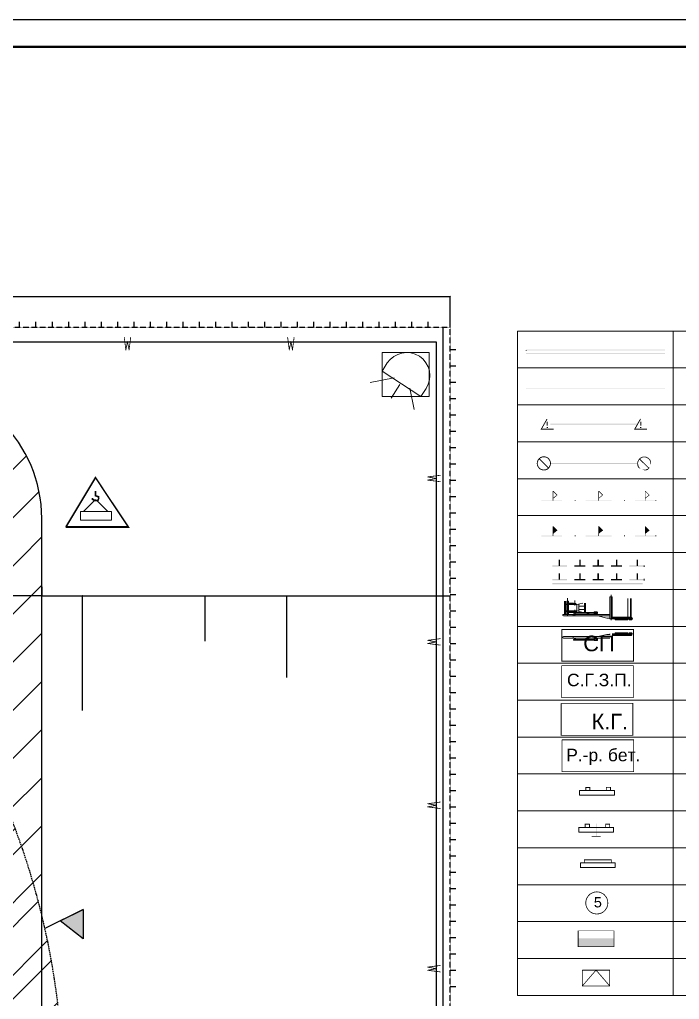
# Model space of a CAD drawing. Header units: millimetres. Extents: x -152693 to 518302, y -31658 to 793547.
# Drawn here: x 299728 to 311841, y 96615 to 114604 of the extents above; entities that cross this region are included whole.
import ezdxf

# ---------------------------------------------------------------- set-up
doc = ezdxf.new("R2010")
doc.units = ezdxf.units.MM
for name, pattern in [('ACAD_ISO02W100', [15, 12, -3]), ('K5LT_DASHED', [6, 4, -2]), ('K5LT_DASHED_REINFORCED', [6, 4, -2]), ('K5LT_REINFORCED', [0]), ('K5LT_THIN', [0]), ('PS-HIDDEN1', [4, 3, -1])]:
    doc.linetypes.add(name, pattern=pattern)
doc.layers.get('Defpoints').update_dxf_attribs({"color": 2})
for name, color, linetype in [('1WALLB', 212, 'Continuous'), ('PDF _0', 7, 'Continuous'), ('PDF _Прожектора', 7, 'Continuous'), ('PDF _Размеры', 7, 'Continuous'), ('PDF _Текст', 7, 'Continuous'), ('Системный слой', 7, 'Continuous')]:
    doc.layers.add(name, color=color, linetype=linetype)
doc.layers.add('PDF _ОС забор', color=7, linetype='Continuous', true_color=0x151de9)
doc.layers.add('Несущие линии', color=1, linetype='Continuous', lineweight=50)
doc.styles.add('PDF Arial', font='arial.ttf')
doc.styles.get("Standard").update_dxf_attribs({"font": 'arial.ttf'})
doc.styles.add('стиль4', font='isocpeui.ttf', dxfattribs={"height": 2.5})
doc.dimstyles.new('Копия(3) ISO-25', dxfattribs={"dimtxt": 2, "dimasz": 2.5, "dimexe": 1.25, "dimexo": 0.3, "dimgap": 0.3, "dimtad": 1, "dimzin": 9, "dimtxsty": 'стиль4', "dimblk": 'OBLIQUE', "dimcen": 2.5, "dimdle": 1, "dimadec": 0, "dimazin": 0, "dimtfac": 1, "dimtmove": 0, "dimatfit": 3, "dimfxl": 1, "dimarcsym": 0})
picture_1 = doc.add_image_def('image2.png', size_in_pixel=(127, 137))

# ---------------------------------------------------------------- blocks, each defined once
blk = doc.blocks.new('_Oblique')
at = {"color": 0, "linetype": 'ByBlock', "lineweight": -2}
blk.add_line((-0.5, -0.5), (0.5, 0.5), dxfattribs=at)
blk = doc.blocks.new('*D215')
at = {"color": 0, "lineweight": -2, "transparency": 16777216}
for p, q in [((298379, 104189), (298379, 104025)), ((300135, 104189), (300135, 104025)), ((300136, 104026), (298378, 104026))]:
    blk.add_line(p, q, dxfattribs=at)
at = {"layer": 'Defpoints', "color": 0, "transparency": 16777216}
for p in [(298379, 104190), (300135, 104190), (298379, 104026)]:
    blk.add_point(p, dxfattribs=at)
at = {"color": 0, "lineweight": -2, "transparency": 16777216, "xscale": 2.5, "yscale": 2.5, "zscale": 2.5, "rotation": 180}
blk.add_blockref('_Oblique', (298379, 104026), dxfattribs=at)
at = {"color": 0, "lineweight": -2, "transparency": 16777216, "xscale": 2.5, "yscale": 2.5, "zscale": 2.5}
blk.add_blockref('_Oblique', (300135, 104026), dxfattribs=at)
at = {"color": 0, "lineweight": 9, "transparency": 16777216, "insert": (299257, 104028), "char_height": 2.5, "attachment_point": 5, "style": 'стиль4'}
blk.add_mtext('3.5', dxfattribs=at)
blk = doc.blocks.new('*D299')
at = {"color": 0, "lineweight": -2, "transparency": 16777216}
for p, q in [((298379, 104189), (298379, 104025)), ((300135, 104189), (300135, 104025)), ((300136, 104026), (298378, 104026))]:
    blk.add_line(p, q, dxfattribs=at)
at = {"layer": 'Defpoints', "color": 0, "transparency": 16777216}
for p in [(298379, 104190), (300135, 104190), (298379, 104026)]:
    blk.add_point(p, dxfattribs=at)
at = {"color": 0, "lineweight": -2, "transparency": 16777216, "xscale": 2.5, "yscale": 2.5, "zscale": 2.5, "rotation": 180}
blk.add_blockref('_Oblique', (298379, 104026), dxfattribs=at)
at = {"color": 0, "lineweight": -2, "transparency": 16777216, "xscale": 2.5, "yscale": 2.5, "zscale": 2.5}
blk.add_blockref('_Oblique', (300135, 104026), dxfattribs=at)
at = {"color": 0, "lineweight": 9, "transparency": 16777216, "insert": (299257, 104028), "char_height": 2.5, "attachment_point": 5, "style": 'стиль4'}
blk.add_mtext('3.5', dxfattribs=at)
blk = doc.blocks.new('*U177')
at = {"layer": 'Системный слой', "color": 150, "linetype": 'K5LT_THIN', "lineweight": 30}
blk.add_line((0, -50), (0, 50), dxfattribs=at)
blk = doc.blocks.new('*U178')
at = {"color": 0, "linetype": 'ByBlock', "lineweight": -2}
for p in [(51300, 0), (51600, 0), (51900, 0), (52200, 0), (52500, 0), (52800, 0), (53100, 0), (53400, 0), (53700, 0), (54000, 0), (54300, 0), (54600, 0), (54900, 0), (55200, 0), (55500, 0), (55800, 0), (56100, 0), (56400, 0), (56700, 0), (57000, 0), (57300, 0), (57600, 0), (57900, 0), (58200, 0), (58500, 0), (58800, 0)]:
    blk.add_blockref('*U177', p, dxfattribs=at)
blk = doc.blocks.new('*U179')
at = {"layer": 'Системный слой', "insert": (-304, -125), "char_height": 422.87, "width": 608.87, "attachment_point": 7}
blk.add_mtext('{\\fGOST type A|b0|i0|c204|p2;\\H0.59119x;\\W0.67;\\C7;W}', dxfattribs=at)
blk = doc.blocks.new('*U180')
at = {"color": 0, "linetype": 'ByBlock', "lineweight": -2}
for p in [(51000, 0), (54000, 0)]:
    blk.add_blockref('*U179', p, dxfattribs=at)
blk = doc.blocks.new('*U190')
at = {"layer": 'Системный слой', "insert": (-304, -125), "char_height": 422.87, "width": 608.87, "attachment_point": 7}
blk.add_mtext('{\\fGOST type A|b0|i0|c204|p2;\\H0.59119x;\\W0.67;\\C7;W}', dxfattribs=at)
blk = doc.blocks.new('*U191')
at = {"color": 0, "linetype": 'ByBlock', "lineweight": -2}
for p in [(30000, 0), (33000, 0), (36000, 0), (39000, 0)]:
    blk.add_blockref('*U190', p, dxfattribs=at)
blk = doc.blocks.new('*U188')
at = {"layer": 'Системный слой', "color": 150, "linetype": 'K5LT_THIN', "lineweight": 30}
blk.add_line((0, -50), (0, 50), dxfattribs=at)
blk = doc.blocks.new('*U189')
at = {"color": 0, "linetype": 'ByBlock', "lineweight": -2}
for p in [(0, 0), (300, 0), (600, 0), (900, 0), (1200, 0), (1500, 0), (1800, 0), (2100, 0), (2400, 0), (2700, 0), (3000, 0), (3300, 0), (3600, 0), (3900, 0), (4200, 0), (4500, 0), (4800, 0), (5100, 0), (5400, 0), (5700, 0), (6000, 0), (6300, 0), (6600, 0), (6900, 0), (7200, 0), (7500, 0), (7800, 0), (8100, 0), (8400, 0), (8700, 0), (9000, 0), (9300, 0), (9600, 0), (9900, 0), (10200, 0), (10500, 0), (10800, 0), (11100, 0), (11400, 0), (11700, 0)]:
    blk.add_blockref('*U188', p, dxfattribs=at)
blk = doc.blocks.new('*D286')
at = {"color": 0, "lineweight": -2, "transparency": 16777216}
for p, q in [((303134, 104026), (304636, 104026)), ((303135, 103190), (303135, 104027)), ((304635, 102526), (304635, 104027))]:
    blk.add_line(p, q, dxfattribs=at)
at = {"layer": 'Defpoints', "color": 0, "transparency": 16777216}
for p in [(304635, 104026), (303135, 103190), (304635, 102526)]:
    blk.add_point(p, dxfattribs=at)
at = {"color": 0, "lineweight": -2, "transparency": 16777216, "xscale": 2.5, "yscale": 2.5, "zscale": 2.5, "rotation": 180}
blk.add_blockref('_Oblique', (303135, 104026), dxfattribs=at)
at = {"color": 0, "lineweight": -2, "transparency": 16777216, "xscale": 2.5, "yscale": 2.5, "zscale": 2.5}
blk.add_blockref('_Oblique', (304635, 104026), dxfattribs=at)
at = {"color": 0, "lineweight": 9, "transparency": 16777216, "insert": (303885, 104028), "char_height": 2.5, "attachment_point": 5, "style": 'стиль4'}
blk.add_mtext('300', dxfattribs=at)
blk = doc.blocks.new('*D301')
at = {"color": 0, "lineweight": -2, "transparency": 16777216}
for p, q in [((304634, 104026), (307636, 104026)), ((304635, 102526), (304635, 104027)), ((307635, 103934), (307635, 104027))]:
    blk.add_line(p, q, dxfattribs=at)
at = {"layer": 'Defpoints', "color": 0, "transparency": 16777216}
for p in [(307635, 104026), (307635, 103934), (304635, 102526)]:
    blk.add_point(p, dxfattribs=at)
at = {"color": 0, "lineweight": -2, "transparency": 16777216, "xscale": 2.5, "yscale": 2.5, "zscale": 2.5, "rotation": 180}
blk.add_blockref('_Oblique', (304635, 104026), dxfattribs=at)
at = {"color": 0, "lineweight": -2, "transparency": 16777216, "xscale": 2.5, "yscale": 2.5, "zscale": 2.5}
blk.add_blockref('_Oblique', (307635, 104026), dxfattribs=at)
at = {"color": 0, "lineweight": 9, "transparency": 16777216, "insert": (306135, 104028), "char_height": 2.5, "attachment_point": 5, "style": 'стиль4'}
blk.add_mtext('600', dxfattribs=at)
blk = doc.blocks.new('*D287')
at = {"color": 0, "lineweight": -2, "transparency": 16777216}
for p, q in [((300134, 104026), (300886, 104026)), ((300135, 85033), (300135, 104027)), ((300885, 103190), (300885, 104027))]:
    blk.add_line(p, q, dxfattribs=at)
at = {"layer": 'Defpoints', "color": 0, "transparency": 16777216}
for p in [(300885, 104026), (300885, 103190), (300135, 85033)]:
    blk.add_point(p, dxfattribs=at)
at = {"color": 0, "lineweight": -2, "transparency": 16777216, "xscale": 2.5, "yscale": 2.5, "zscale": 2.5, "rotation": 180}
blk.add_blockref('_Oblique', (300135, 104026), dxfattribs=at)
at = {"color": 0, "lineweight": -2, "transparency": 16777216, "xscale": 2.5, "yscale": 2.5, "zscale": 2.5}
blk.add_blockref('_Oblique', (300885, 104026), dxfattribs=at)
at = {"color": 0, "lineweight": 9, "transparency": 16777216, "insert": (300510, 104028), "char_height": 2.5, "attachment_point": 5, "style": 'стиль4'}
blk.add_mtext('150', dxfattribs=at)
blk = doc.blocks.new('*D304')
at = {"color": 0, "lineweight": -2, "transparency": 16777216}
for p, q in [((248007, 109523), (307636, 109523)), ((248008, 108953), (248008, 109524)), ((307635, 108953), (307635, 109524))]:
    blk.add_line(p, q, dxfattribs=at)
at = {"layer": 'Defpoints', "color": 0, "transparency": 16777216}
for p in [(307635, 109523), (248008, 108953), (307635, 108953)]:
    blk.add_point(p, dxfattribs=at)
at = {"color": 0, "lineweight": -2, "transparency": 16777216, "xscale": 2.5, "yscale": 2.5, "zscale": 2.5, "rotation": 180}
blk.add_blockref('_Oblique', (248008, 109523), dxfattribs=at)
at = {"color": 0, "lineweight": -2, "transparency": 16777216, "xscale": 2.5, "yscale": 2.5, "zscale": 2.5}
blk.add_blockref('_Oblique', (307635, 109523), dxfattribs=at)
at = {"color": 0, "lineweight": 9, "transparency": 16777216, "insert": (277821, 109525), "char_height": 2.5, "attachment_point": 5, "style": 'стиль4'}
blk.add_mtext('11925,2', dxfattribs=at)
blk = doc.blocks.new('*D290')
at = {"color": 0, "lineweight": -2, "transparency": 16777216}
for p, q in [((300884, 104026), (303136, 104026)), ((300885, 101921), (300885, 104027)), ((303135, 103190), (303135, 104027))]:
    blk.add_line(p, q, dxfattribs=at)
at = {"layer": 'Defpoints', "color": 0, "transparency": 16777216}
for p in [(303135, 104026), (303135, 103190), (300885, 101921)]:
    blk.add_point(p, dxfattribs=at)
at = {"color": 0, "lineweight": -2, "transparency": 16777216, "xscale": 2.5, "yscale": 2.5, "zscale": 2.5, "rotation": 180}
blk.add_blockref('_Oblique', (300885, 104026), dxfattribs=at)
at = {"color": 0, "lineweight": -2, "transparency": 16777216, "xscale": 2.5, "yscale": 2.5, "zscale": 2.5}
blk.add_blockref('_Oblique', (303135, 104026), dxfattribs=at)
at = {"color": 0, "lineweight": 9, "transparency": 16777216, "insert": (302010, 104028), "char_height": 2.5, "attachment_point": 5, "style": 'стиль4'}
blk.add_mtext('450', dxfattribs=at)

msp = doc.modelspace()

# ---------------------------------------------------------------- hatches: boundary and pattern name
at = {"lineweight": 20, "ltscale": 100}
h = msp.add_hatch(dxfattribs=at)
h.set_pattern_fill('ANSI31', color=254, scale=5000)
h.set_pattern_definition([(45, (-77411.33, 800593.8), (-441.94174, 441.94174), [])])
h.paths.add_polyline_path([(253895.88337, 106989.15004), (253506.44777, 107668.20567), (254041.77596, 107702.08709), (253739.12276, 107262.49221), (253895.88337, 106989.15004, -0.0475109513), (256267.89441, 107951.00191), (252358.08394, 107951.00191, 0.4142142362), (249850.61402, 105443.52621), (249850.61402, 103764.46608, -0.0967050735)])
h.paths.add_polyline_path([(298379.32802, 104189.79702), (298379.32802, 103492.82013), (298436.57655, 103567.57218), (298674.5823, 103086.86698), (298379.32802, 103148.69593), (298379.32802, 102317.96967, -0.0808472634), (300134.55696, 98164.22426), (300134.55696, 105443.53775, 0.4142128885), (297627.08704, 107951.00191), (291528.85574, 107951.00191, -0.0383320613), (293469.95321, 107029.22892), (293859.42176, 107708.34201), (294159.00979, 107263.40243), (293626.74677, 107302.62855), (293469.95321, 107029.22892, -0.0273344755), (294757.11523, 106195.77296), (296373.35046, 106195.77296, -0.414213799)])
h.paths.add_polyline_path([(298379.32802, 80197.98716, -0.0214475873), (298798.37025, 79276.71081), (299463.20165, 79668.65582), (299493.71093, 79263.69407), (300134.55696, 79263.69407), (300134.55696, 91533.70682, -0.0808472634), (298379.32802, 87379.9614)])
h.paths.add_polyline_path([(299387.80236, 85262.92615), (299304.29424, 85199.49519), (299387.80236, 85833.80471), (299471.31047, 85199.49519)], flags=16)
h.paths.add_polyline_path([(299477.31367, 72798.42986), (300134.55696, 72790.34711), (300134.55696, 78535.81035), (299069.29493, 78535.81035, -0.1236969984)])
h.paths.add_polyline_path([(300134.55696, 72541.48634), (300017.29192, 72310.51624), (299792.45897, 72794.55422), (299477.31367, 72798.42986, -0.0737886965), (298379.32802, 69512.22143), (298379.32802, 66527.61504, -0.0912526252), (298215.04288, 65634.91151), (300295.53812, 65634.91151, -0.1110019233), (300134.55696, 66728.19633)])
h.paths.add_polyline_path([(299253.84685, 66526.25718), (299259.74079, 66526.25718), (299259.74079, 66532.25718), (299253.84685, 66532.25718)], flags=24)
h = msp.add_hatch(dxfattribs=at)
h.set_pattern_fill('ANSI32', color=254, scale=2500)
h.set_pattern_definition([(45, (-77411.3, 800593.8), (-662.9126, 662.9126), []), (45, (-76969.4, 800593.8), (-662.9126, 662.9126), [])])
edge = h.paths.add_edge_path()
edge.add_arc((286496.47542, 94848.96554), 14035.24879, 327.848456577, 363.064592845)
edge.add_arc((286496.47542, 94848.96554), 14035.24879, 3.064592845, 32.151543423)
edge.add_line((298379.32802, 102317.96967), (298379.32802, 87379.9614))
at = {"layer": '1WALLB', "linetype": 'PS-HIDDEN1', "ltscale": 750}
h = msp.add_hatch(color=1, dxfattribs=at)
h.paths.add_polyline_path([(300853.14437, 97760.14294), (300893.94553, 97728.00736), (300894.47248, 98264.40642), (300661.64876, 98150.06326)])
h.paths.add_polyline_path([(300853.14437, 97760.14294), (300661.64876, 98150.06326), (300474.66963, 98058.23506)])

# ---------------------------------------------------------------- linework, layer by layer
at = {"lineweight": 25}
msp.add_lwpolyline([(244601.31998, 114604.16935), (328701.31998, 114604.16935), (328701.31998, 55204.16935), (244601.31998, 55204.16935)], close=True, dxfattribs=at)
at = {"linetype": 'K5LT_DASHED_REINFORCED', "lineweight": 25, "ltscale": 6}
msp.add_arc((286496.47542, 94848.96554), 14035.24879, 309.155771448, 76.116527972, dxfattribs=at)
at = {"layer": '1WALLB', "color": 1, "linetype": 'PS-HIDDEN1', "ltscale": 750}
msp.add_lwpolyline([(300894.47248, 98264.40642), (300893.94553, 97728.00736), (300474.66963, 98058.23506), (300894.47248, 98264.40642), (300191.77553, 97919.30161)], dxfattribs=at)
at = {"layer": 'PDF _0', "lineweight": 0}
for points in [[(318504.3174, 96686.12681), (308870.74678, 96686.12681), (308870.74678, 97363.17346), (318504.3174, 97363.17346), (308870.74678, 97363.17346), (308870.74678, 98043.08896), (318504.3174, 98043.08896), (308870.74678, 98043.08896), (308870.74678, 98720.13562), (318504.3174, 98720.13562), (308870.74678, 98720.13562), (308870.74678, 99397.18227), (318504.3174, 99397.18227), (308870.74678, 99397.18227), (308870.74678, 100074.22893), (318504.3174, 100074.22893), (308870.74678, 100074.22893), (308870.74678, 100754.14442), (318504.3174, 100754.14442), (308870.74678, 100754.14442), (308870.74678, 101431.19108), (318504.3174, 101431.19108), (308870.74678, 101431.19108), (308870.74678, 102108.23773), (318504.3174, 102108.23773), (308870.74678, 102108.23773), (308870.74678, 102785.28439), (318504.3174, 102785.28439), (308870.74678, 102785.28439), (308870.74678, 103462.33104), (318504.3174, 103462.33104), (308870.74678, 103462.33104), (308870.74678, 104142.24654), (318504.3174, 104142.24654), (308870.74678, 104142.24654), (308870.74678, 104819.29319), (318504.3174, 104819.29319), (308870.74678, 104819.29319), (308870.74678, 105496.33985), (318504.3174, 105496.33985), (308870.74678, 105496.33985), (308870.74678, 106173.3865), (318504.3174, 106173.3865), (308870.74678, 106173.3865), (308870.74678, 106853.302), (318504.3174, 106853.302), (308870.74678, 106853.302), (308870.74678, 107530.34865), (318504.3174, 107530.34865), (308870.74678, 107530.34865), (308870.74678, 108207.39531), (318504.3174, 108207.39531), (308870.74678, 108207.39531), (308870.74678, 108884.44196), (318504.3174, 108884.44196)], [(311728.11317, 108884.44196), (311728.11317, 108207.39531), (311728.11317, 107530.34865), (311728.11317, 106853.302), (311728.11317, 106173.3865), (311728.11317, 105496.33985), (311728.11317, 104819.29319), (311728.11317, 104142.24654), (311728.11317, 103462.33104), (311728.11317, 102785.28439), (311728.11317, 102108.23773), (311728.11317, 101431.19108), (311728.11317, 100754.14442), (311728.11317, 100074.22893), (311728.11317, 99397.18227), (311728.11317, 98720.13562), (311728.11317, 98043.08896), (311728.11317, 97363.17346), (311728.11317, 96686.12681)], [(301121.24288, 105792.24724), (300901.10192, 105572.10628)], [(301142.41028, 105783.78028), (301345.61732, 105572.10628)], [(310586.31415, 103579.95355), (310586.31415, 104041.83708)], [(309728.53046, 103683.23186), (309728.53046, 103927.08341)], [(309748.61235, 103683.23186), (309748.61235, 103927.08341)], [(309955.16896, 103863.96889), (309762.95656, 103863.96889), (309762.95656, 103872.57541), (309932.21823, 103872.57541), (309932.21823, 103892.65731)], [(309771.56309, 103872.57541), (309771.56309, 103927.08341), (309803.12035, 103927.08341), (309803.12035, 103872.57541)], [(309771.56309, 103863.96889), (309771.56309, 103746.34638)], [(309788.77614, 103978.72256), (309788.77614, 103648.80576)], [(309897.79213, 103892.65731), (309803.12035, 103892.65731), (309803.12035, 103872.57541), (309803.12035, 103881.18194), (309912.13633, 103881.18194)], [(309803.12035, 103863.96889), (309803.12035, 103746.34638)], [(309912.13633, 103892.65731), (309912.13633, 103872.57541)], [(309923.6117, 103941.42762), (309923.6117, 103843.887)], [(310067.05379, 103892.65731), (309955.16896, 103863.96889), (309955.16896, 103737.73985), (309932.21823, 103737.73985), (309932.21823, 103746.34638), (309955.16896, 103746.34638), (310210.49588, 103683.23186)], [(309992.4639, 103872.57541), (309992.4639, 103737.73985)], [(309992.4639, 103835.28047), (310101.47989, 103835.28047)], [(310101.47989, 103709.05143), (310101.47989, 103892.65731)], [(310118.69294, 103892.65731), (310118.69294, 103706.18259)], [(310896.14906, 103975.85372), (310896.14906, 103634.46155)], [(310942.05053, 103975.85372), (310942.05053, 103634.46155), (310956.39473, 103634.46155), (310956.39473, 103975.85372)], [(310947.78821, 103634.46155), (310947.78821, 103975.85372)], [(310563.36341, 103683.23186), (309711.31741, 103683.23186)], [(310563.36341, 103654.54344), (309711.31741, 103654.54344)], [(309955.16896, 103746.34638), (309762.95656, 103746.34638), (309762.95656, 103737.73985), (309932.21823, 103737.73985), (309932.21823, 103717.65796)], [(309771.56309, 103737.73985), (309771.56309, 103683.23186)], [(309803.12035, 103737.73985), (309803.12035, 103683.23186)], [(309897.79213, 103717.65796), (309803.12035, 103717.65796), (309803.12035, 103737.73985), (309803.12035, 103726.26448), (309912.13633, 103726.26448)], [(309892.05444, 103654.54344), (309892.05444, 103683.23186)], [(309912.13633, 103717.65796), (309912.13633, 103737.73985)], [(309932.21823, 103709.05143), (309932.21823, 103697.57607), (309912.13633, 103697.57607), (309912.13633, 103709.05143)], [(309923.6117, 103668.88765), (309923.6117, 103766.42827)], [(309992.4639, 103775.03479), (310101.47989, 103775.03479)], [(310282.21692, 103729.13333), (310322.38071, 103729.13333)], [(310282.21692, 103697.57607), (310322.38071, 103697.57607)], [(310290.82345, 103720.5268), (310313.77418, 103720.5268)], [(310290.82345, 103703.31375), (310313.77418, 103703.31375)], [(310563.36341, 103614.37965), (310505.98658, 103614.37965), (310345.33144, 103654.54344)], [(310609.26488, 103634.46155), (310962.13242, 103634.46155), (310962.13242, 103602.90429), (310609.26488, 103602.90429)], [(310985.08315, 103617.2485), (310609.26488, 103617.2485)], [(310896.14906, 103602.90429), (310896.14906, 103585.69124), (310660.90403, 103585.69124), (310660.90403, 103602.90429)], [(310919.09979, 103602.90429), (310919.09979, 103585.69124), (310962.13242, 103585.69124), (310970.73894, 103588.56008), (310976.47663, 103594.29776), (310976.47663, 103608.64197), (310970.73894, 103602.90429), (310962.13242, 103602.90429)], [(310563.36341, 103275.85633), (309711.31741, 103275.85633)], [(309892.05444, 103275.85633), (309892.05444, 103247.16791)], [(310345.33144, 103275.85633), (310505.98658, 103316.02011), (310563.36341, 103316.02011), (310563.36341, 103327.49548)], [(310609.26488, 103295.93822), (310962.13242, 103295.93822), (310962.13242, 103327.49548), (310609.26488, 103327.49548)], [(310973.60779, 103310.28243), (310609.26488, 103310.28243)], [(310896.14906, 103327.49548), (310896.14906, 103344.70853), (310660.90403, 103344.70853), (310660.90403, 103327.49548)], [(310919.09979, 103327.49548), (310919.09979, 103344.70853), (310962.13242, 103344.70853), (310970.73894, 103341.83969), (310976.47663, 103336.102), (310976.47663, 103321.7578), (310970.73894, 103327.49548), (310962.13242, 103327.49548)], [(310563.36341, 103247.16791), (309711.31741, 103247.16791)], [(309932.21823, 103221.34833), (309932.21823, 103232.8237), (309912.13633, 103232.8237), (309912.13633, 103221.34833)], [(310210.49588, 103247.16791), (310110.08642, 103221.34833)], [(310118.69294, 103224.21718), (310118.69294, 103221.34833)], [(310282.21692, 103232.8237), (310322.38071, 103232.8237)], [(310282.21692, 103201.26644), (310322.38071, 103201.26644)], [(310290.82345, 103227.08602), (310313.77418, 103227.08602)], [(310290.82345, 103207.00413), (310313.77418, 103207.00413)], [(310199.02051, 100450.0472), (310199.02051, 100507.42403), (310124.43062, 100507.42403), (310124.43062, 100450.0472)], [(310187.54514, 99773.00054), (310187.54514, 99830.37738), (310110.08642, 99830.37738), (310110.08642, 99773.00054)], [(310514.5931, 99179.1503), (310514.5931, 99179.1503)], [(318504.3174, 96686.12681), (308870.74678, 96686.12681), (308870.74678, 96686.12681), (318504.3174, 96686.12681)]]:
    msp.add_lwpolyline(points, dxfattribs=at)
at = {"layer": 'PDF _0', "color": 30, "lineweight": 0, "true_color": 0xf26621}
msp.add_lwpolyline([(309025.66423, 108520.09906), (309025.66423, 108528.70559)], dxfattribs=at)
at = {"layer": 'PDF _0', "color": 85, "lineweight": 0, "true_color": 0x58b947}
for points in [[(309411.52345, 107270.71848, 16.31697, 16.31697, 0), (309303.94188, 107082.80934, 17.21305, 17.21305, 0), (309532.0148, 107082.80934, 16.72132, 16.72132, 0)], [(311127.09082, 107270.71848, 16.31697, 16.31697, 0), (311019.50925, 107082.80934, 17.21305, 17.21305, 0), (311247.58217, 107082.80934, 16.72132, 16.72132, 0)]]:
    msp.add_lwpolyline(points, format="xyseb", dxfattribs=at)
at = {"layer": 'PDF _0', "color": 6, "lineweight": 0}
for points in [[(309230.78642, 106454.533, 16.61989, 16.61989, 0), (309235.08968, 106424.41016, 16.61989, 16.61989, 0), (309247.99947, 106395.72174, 16.61989, 16.61989, 0), (309266.64694, 106368.46774, 16.61989, 16.61989, 0), (309291.03209, 106349.82027, 16.61989, 16.61989, 0), (309321.15493, 106338.3449, 16.61989, 16.61989, 0), (309352.71219, 106334.04164, 16.85732, 16.85732, 0), (309384.26945, 106338.3449, 16.85732, 16.85732, 0), (309414.39229, 106349.82027, 16.85732, 16.85732, 0), (309438.77744, 106368.46774, 16.85732, 16.85732, 0), (309457.42492, 106395.72174, 16.85732, 16.85732, 0), (309470.3347, 106424.41016, 16.85732, 16.85732, 0), (309474.63797, 106454.533, 16.61989, 16.61989, 0), (309470.3347, 106487.52468, 16.61989, 16.61989, 0), (309457.42492, 106516.21309, 16.61989, 16.61989, 0), (309438.77744, 106542.03267, 16.61989, 16.61989, 0), (309414.39229, 106562.11456, 16.61989, 16.61989, 0), (309384.26945, 106573.58993, 16.61989, 16.61989, 0), (309352.71219, 106577.89319, 16.85732, 16.85732, 0), (309321.15493, 106573.58993, 16.85732, 16.85732, 0), (309291.03209, 106562.11456, 16.85732, 16.85732, 0), (309266.64694, 106542.03267, 16.85732, 16.85732, 0), (309247.99947, 106516.21309, 16.85732, 16.85732, 0), (309235.08968, 106487.52468, 16.85732, 16.85732, 0)], [(311074.01725, 106451.66415, 15.44919, 15.44919, 0), (311078.32051, 106420.10689, 16.85732, 16.85732, 0), (311089.79588, 106391.41848, 17.14236, 17.14236, 0), (311108.44335, 106365.5989, 0, 0, 0), (311135.69734, 106346.95143, 0, 0, 0), (311164.38576, 106334.04164, 0, 0, 0), (311194.5086, 106331.1728, 17.39184, 17.39184, 0), (311227.50028, 106334.04164, 16.61989, 16.61989, 0), (311256.1887, 106346.95143, 15.44919, 15.44919, 0), (311283.4427, 106365.5989, 0, 0, 0), (311302.09017, 106391.41848, 0, 0, 0), (311313.56553, 106420.10689, 0, 0, 0), (311317.8688, 106451.66415, 14.24562, 14.24562, 0), (311313.56553, 106483.22141, 14.24562, 14.24562, 0), (311302.09017, 106513.34425, 14.24562, 14.24562, 0), (311283.4427, 106537.72941, 14.24562, 14.24562, 0), (311256.1887, 106557.8113, 14.24562, 14.24562, 0), (311227.50028, 106570.72109, 14.24562, 14.24562, 0), (311194.5086, 106575.02435, 14.00819, 14.00819, 0), (311164.38576, 106570.72109, 14.00819, 14.00819, 0), (311135.69734, 106557.8113, 14.00819, 14.00819, 0), (311108.44335, 106537.72941, 14.00819, 14.00819, 0), (311089.79588, 106513.34425, 14.00819, 14.00819, 0), (311078.32051, 106483.22141, 14.00819, 14.00819, 0)]]:
    msp.add_lwpolyline(points, format="xyseb", close=True, dxfattribs=at)
at = {"layer": 'PDF _0', "lineweight": 0}
for points in [[(300577.2407, 105288.46312, 30.5957, 30.5957, 0), (301121.24288, 106194.42784, 27.18647, 27.18647, 0), (301724.51378, 105288.46312, 33.86784, 33.86784, 0), (300575.12396, 105288.46312, 0, 0, 0)], [(309678.32573, 102742.25176, 14.34421, 14.34421, 0), (309678.32573, 102157.00804, 11.47537, 11.47537, 0), (310993.68968, 102157.00804, 11.47537, 11.47537, 0), (310993.68968, 102740.81734, 14.34421, 14.34421, 0), (309676.89131, 102740.81734, 0, 0, 0)], [(309669.71921, 102050.8609, 14.34421, 14.34421, 0), (309669.71921, 101465.61718, 11.47537, 11.47537, 0), (310986.51757, 101465.61718, 14.34421, 14.34421, 0), (310986.51757, 102049.42648, 14.34421, 14.34421, 0), (309671.15363, 102049.42648, 0, 0, 0)], [(309684.06341, 101382.42077, 14.34421, 14.34421, 0), (309684.06341, 100797.17705, 11.47537, 11.47537, 0), (311000.86178, 100797.17705, 14.34421, 14.34421, 0), (311000.86178, 101380.98635, 14.34421, 14.34421, 0), (309685.49784, 101380.98635, 0, 0, 0)], [(310008.24253, 100366.85078, 14.34421, 14.34421, 0), (310008.24253, 100451.48162, 14.34421, 14.34421, 0), (310645.1254, 100451.48162, 14.34421, 14.34421, 0), (310645.1254, 100365.41636, 14.34421, 14.34421, 0), (310008.24253, 100365.41636, 14.34421, 14.34421, 0), (310008.24253, 100451.48162, 14.34421, 14.34421, 0), (310122.9962, 100451.48162, 14.34421, 14.34421, 0), (310122.9962, 100508.85845, 14.34421, 14.34421, 0), (310200.45493, 100508.85845, 14.34421, 14.34421, 0), (310200.45493, 100451.48162, 14.34421, 14.34421, 0), (310500.2489, 100451.48162, 11.47537, 11.47537, 0), (310500.2489, 100508.85845, 14.34421, 14.34421, 0), (310576.2732, 100508.85845, 14.34421, 14.34421, 0), (310576.2732, 100451.48162, 14.34421, 14.34421, 0), (310646.55982, 100451.48162, 0, 0, 0)], [(309993.89832, 99686.93529, 14.34421, 14.34421, 0), (309993.89832, 99773.00054, 11.47537, 11.47537, 0), (310630.7812, 99773.00054, 14.34421, 14.34421, 0), (310630.7812, 99688.36971, 14.34421, 14.34421, 0), (309993.89832, 99688.36971, 14.34421, 14.34421, 0), (309993.89832, 99773.00054, 11.47537, 11.47537, 0), (310108.652, 99773.00054, 14.34421, 14.34421, 0), (310108.652, 99831.8118, 14.34421, 14.34421, 0), (310186.11072, 99831.8118, 14.34421, 14.34421, 0), (310186.11072, 99773.00054, 11.47537, 11.47537, 0), (310485.90469, 99773.00054, 11.47537, 11.47537, 0), (310485.90469, 99831.8118, 14.34421, 14.34421, 0), (310561.92899, 99831.8118, 14.34421, 14.34421, 0), (310561.92899, 99773.00054, 11.47537, 11.47537, 0), (310632.21562, 99773.00054, 0, 0, 0)], [(310022.58674, 99035.70821, 14.34421, 14.34421, 0), (310022.58674, 99120.33904, 14.34421, 14.34421, 0), (310659.46961, 99120.33904, 14.34421, 14.34421, 0), (310659.46961, 99035.70821, 11.47537, 11.47537, 0), (310022.58674, 99035.70821, 14.34421, 14.34421, 0), (310022.58674, 99120.33904, 14.34421, 14.34421, 0), (310095.74221, 99120.33904, 11.47537, 11.47537, 0), (310095.74221, 99177.71588, 14.34421, 14.34421, 0), (310216.23356, 99177.71588, 14.34421, 14.34421, 0), (310514.5931, 99177.71588, 14.34421, 14.34421, 0), (310590.61741, 99177.71588, 14.34421, 14.34421, 0), (310590.61741, 99120.33904, 14.34421, 14.34421, 0), (310660.90403, 99120.33904, 0, 0, 0)], [(309982.42296, 97873.8273, 14.34421, 14.34421, 0), (309982.42296, 97581.20544, 11.47537, 11.47537, 0), (310640.82214, 97581.20544, 11.47537, 11.47537, 0), (310640.82214, 97873.8273, 11.47537, 11.47537, 0), (309983.85738, 97873.8273, 0, 0, 0)], [(310057.01284, 96859.69174, 13.14112, 13.14112, 0), (310310.90534, 97152.31359, 14.30922, 14.30922, 0), (310563.36341, 96859.69174, 0, 0, 0)]]:
    msp.add_lwpolyline(points, format="xyseb", dxfattribs=at)
for points in [[(301121.24288, 106194.42784), (300575.12396, 105288.46312), (301726.63052, 105288.46312)], [(300846.06668, 105411.23404), (301413.353, 105411.23404), (301413.353, 105572.10628), (300846.06668, 105572.10628)], [(310609.26488, 104007.41098), (310609.26488, 103602.90429), (310563.36341, 103602.90429), (310563.36341, 104007.41098)], [(309955.16896, 103863.96889), (309955.16896, 103872.57541), (309932.21823, 103872.57541), (309932.21823, 103863.96889)], [(310290.82345, 103709.05143), (310290.82345, 103717.65796), (309897.79213, 103717.65796), (309897.79213, 103709.05143)], [(310290.82345, 103221.34833), (310290.82345, 103212.74181), (309897.79213, 103212.74181), (309897.79213, 103221.34833)], [(310646.55982, 100366.85078), (310646.55982, 100450.0472), (310006.80811, 100450.0472), (310006.80811, 100366.85078)], [(310632.21562, 99686.93529), (310632.21562, 99773.00054), (309992.4639, 99773.00054), (309992.4639, 99686.93529)], [(310660.90403, 99035.70821), (310660.90403, 99121.77346), (310024.02116, 99121.77346), (310024.02116, 99035.70821)]]:
    msp.add_lwpolyline(points, close=True, dxfattribs=at)
for points, const_width in [([(301123.35962, 105948.886), (301123.35962, 105862.09966), (301176.27812, 105843.049), (301180.5116, 105811.2979), (301165.69442, 105777.43006), (301117.0094, 105773.19658), (301064.0909, 105796.48072), (301064.0909, 105821.8816)], 29.63436), ([(309681.19457, 103404.95421), (309681.19457, 102821.14491), (310997.99294, 102821.14491), (310997.99294, 103406.38863), (309682.62899, 103406.38863)], 14.34421), ([(310057.01284, 97153.74802), (310057.01284, 96859.69174), (310561.92899, 96859.69174), (310561.92899, 97152.31359), (310058.44726, 97152.31359)], 14.34421)]:
    msp.add_lwpolyline(points, dxfattribs=dict(at, const_width=const_width))
at = {"layer": 'PDF _0', "color": 240, "lineweight": 0, "true_color": 0xec1f24}
for points in [[(309926.48054, 105774.6175), (309926.48054, 105766.01097)], [(310835.90338, 105774.6175), (310835.90338, 105766.01097)], [(311409.67173, 105774.6175), (311409.67173, 105766.01097)], [(309926.48054, 105129.1281), (309926.48054, 105117.65274)], [(310835.90338, 105129.1281), (310835.90338, 105117.65274)], [(311409.67173, 105129.1281), (311409.67173, 105117.65274)]]:
    msp.add_lwpolyline(points, dxfattribs=at)
at = {"layer": 'PDF _0', "color": 5, "lineweight": 0}
for points in [[(311191.63976, 104584.04817), (311191.63976, 104558.22859)], [(311191.63976, 104334.45894), (311191.63976, 104308.63936)]]:
    msp.add_lwpolyline(points, dxfattribs=at)
at = {"layer": 'PDF _0', "color": 1, "lineweight": 0}
msp.add_lwpolyline([(310325.24955, 98589.60332, 14.58928, 14.58928, 0), (310280.7825, 98583.86563, 14.58928, 14.58928, 0), (310236.31545, 98568.087, 14.58928, 14.58928, 0), (310197.58609, 98545.13627, 14.58928, 14.58928, 0), (310166.02883, 98512.14459, 14.58928, 14.58928, 0), (310141.64368, 98473.41522, 14.58928, 14.58928, 0), (310125.86505, 98431.81702, 14.58928, 14.58928, 0), (310121.56178, 98384.48113, 14.23344, 14.23344, 0), (310125.86505, 98340.01408, 14.23344, 14.23344, 0), (310141.64368, 98298.41588, 14.23344, 14.23344, 0), (310166.02883, 98259.68651, 14.23344, 14.23344, 0), (310197.58609, 98226.69483, 14.23344, 14.23344, 0), (310236.31545, 98202.30968, 14.23344, 14.23344, 0), (310280.7825, 98187.96547, 14.23344, 14.23344, 0), (310325.24955, 98182.22779, 14.58928, 14.58928, 0), (310369.7166, 98187.96547, 14.58928, 14.58928, 0), (310414.18364, 98202.30968, 14.58928, 14.58928, 0), (310452.91301, 98226.69483, 14.58928, 14.58928, 0), (310483.03584, 98259.68651, 14.58928, 14.58928, 0), (310508.85542, 98298.41588, 14.58928, 14.58928, 0), (310523.19963, 98340.01408, 14.58928, 14.58928, 0), (310527.50289, 98384.48113, 14.09852, 14.09852, 0), (310523.19963, 98431.81702, 14.09852, 14.09852, 0), (310508.85542, 98473.41522, 14.09852, 14.09852, 0), (310483.03584, 98512.14459, 14.09852, 14.09852, 0), (310452.91301, 98545.13627, 14.09852, 14.09852, 0), (310414.18364, 98568.087, 14.09852, 14.09852, 0), (310369.7166, 98583.86563, 14.09852, 14.09852, 0)], format="xyseb", close=True, dxfattribs=at)
at = {"layer": 'PDF _0', "lineweight": 0}
for centre, radius, start, end in [((309712.75184, 103670.32206), 12.90979, 90.000022321, 269.999977634), ((310283.65135, 103713.3547), 15.77863, 90.000025627, 161.136517839), ((310283.65135, 103713.35469), 15.77863, 198.86348213, 269.999974416), ((310292.2579, 103713.35463), 10.04101, 90.0001777, 144.733724224), ((310292.2579, 103713.35476), 10.04101, 215.266276049, 269.999821905), ((310315.20861, 103713.35468), 10.04093, 269.999929305, 90.000070834), ((310323.81514, 103713.35468), 15.77862, 269.999948309, 90.000051683), ((310914.7965, 103618.68294), 15.77866, 270.659338911, 89.340661108), ((309712.75184, 103262.94653), 12.90979, 90.000022364, 269.999977567), ((310914.7965, 103311.71687), 15.77866, 270.659338892, 89.340661065), ((310283.65135, 103219.91392), 15.77863, 90.000025667, 161.136517822), ((310283.65135, 103219.91391), 15.77863, 198.863482141, 269.999974387), ((310292.2579, 103219.91385), 10.04101, 90.000178038, 144.733724026), ((310292.2579, 103219.91398), 10.04101, 215.266275933, 269.999822012), ((310315.20861, 103219.9139), 10.04093, 269.999929353, 90.000070831), ((310323.81514, 103219.9139), 15.77862, 269.999948323, 90.000051643)]:
    msp.add_arc(centre, radius, start, end, dxfattribs=at)
at = {"layer": 'PDF _0', "lineweight": 20}
for points in [[(311578.9334, 108529.39489), (311578.9334, 108543.7391), (309025.66423, 108529.39489)], [(311578.9334, 108543.7391), (309025.66423, 108529.39489), (309025.66423, 108543.7391)], [(311578.9334, 108463.41153), (311578.9334, 108474.8869), (309025.66423, 108463.41153)], [(311578.9334, 108474.8869), (309025.66423, 108463.41153), (309025.66423, 108474.8869)], [(311578.9334, 107825.83936), (311578.9334, 107831.57704), (309025.66423, 107825.83936)], [(311578.9334, 107831.57704), (309025.66423, 107825.83936), (309025.66423, 107831.57704)], [(310322.38071, 99841.85274), (310308.0365, 99841.85274), (310322.38071, 99606.60772)], [(310308.0365, 99841.85274), (310322.38071, 99606.60772), (310308.0365, 99606.60772)], [(310230.57777, 99615.21424), (310230.57777, 99600.87004), (310394.10175, 99615.21424)], [(310230.57777, 99600.87004), (310394.10175, 99615.21424), (310394.10175, 99600.87004)], [(309983.85738, 97733.25405), (309983.85738, 97721.77868), (310640.82214, 97733.25405)], [(309983.85738, 97721.77868), (310640.82214, 97733.25405), (310640.82214, 97721.77868)], [(310640.82214, 97727.51637), (309983.85738, 97727.51637), (310640.82214, 97581.20544)], [(309983.85738, 97727.51637), (310640.82214, 97581.20544), (309983.85738, 97581.20544)]]:
    msp.add_solid(points, dxfattribs=at)
at = {"layer": 'PDF _0', "color": 85, "lineweight": 20, "true_color": 0x58b947}
for points in [[(309424.43324, 107220.51375), (309407.22019, 107220.51375), (309424.43324, 107145.92386)], [(309407.22019, 107220.51375), (309424.43324, 107145.92386), (309407.22019, 107145.92386)], [(311140.00061, 107220.51375), (311122.78756, 107220.51375), (311140.00061, 107145.92386)], [(311122.78756, 107220.51375), (311140.00061, 107145.92386), (311122.78756, 107145.92386)], [(309404.35134, 107122.97313), (309404.35134, 107105.76007), (309427.30208, 107122.97313)], [(309404.35134, 107105.76007), (309427.30208, 107122.97313), (309427.30208, 107105.76007)], [(311074.01725, 107168.87459), (311074.01725, 107183.2188), (309473.20355, 107168.87459)], [(311074.01725, 107183.2188), (309473.20355, 107168.87459), (309473.20355, 107183.2188)], [(311119.91871, 107122.97313), (311119.91871, 107105.76007), (311142.86945, 107122.97313)], [(311119.91871, 107105.76007), (311142.86945, 107122.97313), (311142.86945, 107105.76007)]]:
    msp.add_solid(points, dxfattribs=at)
at = {"layer": 'PDF _0', "color": 6, "lineweight": 20}
for points in [[(309272.38462, 106549.20477), (309260.90926, 106534.86056), (309444.51513, 106374.20543)], [(309260.90926, 106534.86056), (309444.51513, 106374.20543), (309433.03976, 106362.73006)], [(311114.18103, 106543.46709), (311102.70566, 106531.99172), (311289.18038, 106371.33658)], [(311102.70566, 106531.99172), (311289.18038, 106371.33658), (311277.70501, 106359.86122)], [(311074.01725, 106443.05763), (311074.01725, 106460.27068), (309473.20355, 106443.05763)], [(311074.01725, 106460.27068), (309473.20355, 106443.05763), (309473.20355, 106460.27068)]]:
    msp.add_solid(points, dxfattribs=at)
at = {"layer": 'PDF _0', "color": 240, "lineweight": 20, "true_color": 0xec1f24}
for points in [[(309524.8427, 105952.48569), (309516.23617, 105943.87916), (309599.43258, 105877.8958)], [(309516.23617, 105771.74866), (309524.8427, 105771.74866), (309516.23617, 105949.61685)], [(309524.8427, 105771.74866), (309516.23617, 105949.61685), (309524.8427, 105949.61685)], [(309516.23617, 105943.87916), (309599.43258, 105877.8958), (309590.82606, 105869.28928)], [(309593.6949, 105877.8958), (309524.8427, 105809.0436), (309516.23617, 105817.65013)], [(309599.43258, 105869.28928), (309593.6949, 105877.8958), (309524.8427, 105809.0436)], [(310362.54449, 105952.48569), (310353.93797, 105943.87916), (310437.13438, 105877.8958)], [(310353.93797, 105771.74866), (310362.54449, 105771.74866), (310353.93797, 105949.61685)], [(310362.54449, 105771.74866), (310353.93797, 105949.61685), (310362.54449, 105949.61685)], [(310353.93797, 105943.87916), (310437.13438, 105877.8958), (310428.52785, 105869.28928)], [(310431.39669, 105877.8958), (310359.67565, 105809.0436), (310353.93797, 105817.65013)], [(310437.13438, 105869.28928), (310431.39669, 105877.8958), (310359.67565, 105809.0436)], [(311217.45933, 105952.48569), (311208.85281, 105943.87916), (311292.04922, 105877.8958)], [(311208.85281, 105771.74866), (311217.45933, 105771.74866), (311208.85281, 105949.61685)], [(311217.45933, 105771.74866), (311208.85281, 105949.61685), (311217.45933, 105949.61685)], [(311208.85281, 105943.87916), (311292.04922, 105877.8958), (311283.4427, 105869.28928)], [(311286.31154, 105877.8958), (311214.59049, 105809.0436), (311208.85281, 105817.65013)], [(311292.04922, 105869.28928), (311286.31154, 105877.8958), (311214.59049, 105809.0436)], [(309306.81072, 105774.6175), (309306.81072, 105766.01097), (309688.36668, 105774.6175)], [(309306.81072, 105766.01097), (309688.36668, 105774.6175), (309688.36668, 105766.01097)], [(310118.69294, 105774.6175), (310118.69294, 105766.01097), (310597.78951, 105774.6175)], [(310118.69294, 105766.01097), (310597.78951, 105774.6175), (310597.78951, 105766.01097)], [(311028.11578, 105774.6175), (311028.11578, 105766.01097), (311409.67173, 105774.6175)], [(311028.11578, 105766.01097), (311409.67173, 105774.6175), (311409.67173, 105766.01097)], [(309524.8427, 105304.12745), (309516.23617, 105298.38977), (309599.43258, 105229.53756)], [(309516.23617, 105123.39042), (309524.8427, 105123.39042), (309516.23617, 105301.25861)], [(309524.8427, 105123.39042), (309516.23617, 105301.25861), (309524.8427, 105301.25861)], [(309516.23617, 105298.38977), (309599.43258, 105229.53756), (309590.82606, 105223.79988)], [(309519.10501, 105301.25861), (309596.56374, 105226.66872), (309519.10501, 105226.66872)], [(310362.54449, 105304.12745), (310353.93797, 105298.38977), (310437.13438, 105229.53756)], [(310353.93797, 105123.39042), (310362.54449, 105123.39042), (310353.93797, 105301.25861)], [(310362.54449, 105123.39042), (310353.93797, 105301.25861), (310362.54449, 105301.25861)], [(310353.93797, 105298.38977), (310437.13438, 105229.53756), (310428.52785, 105223.79988)], [(310356.80681, 105301.25861), (310434.26553, 105226.66872), (310356.80681, 105226.66872)], [(311217.45933, 105304.12745), (311208.85281, 105298.38977), (311292.04922, 105229.53756)], [(311208.85281, 105123.39042), (311217.45933, 105123.39042), (311208.85281, 105301.25861)], [(311217.45933, 105123.39042), (311208.85281, 105301.25861), (311217.45933, 105301.25861)], [(311208.85281, 105298.38977), (311292.04922, 105229.53756), (311283.4427, 105223.79988)], [(311211.72165, 105301.25861), (311289.18038, 105226.66872), (311211.72165, 105226.66872)], [(309306.81072, 105129.1281), (309306.81072, 105117.65274), (309688.36668, 105129.1281)], [(309306.81072, 105117.65274), (309688.36668, 105129.1281), (309688.36668, 105117.65274)], [(309593.6949, 105229.53756), (309524.8427, 105163.5542), (309516.23617, 105172.16073)], [(309519.10501, 105226.66872), (309596.56374, 105226.66872), (309519.10501, 105166.42305)], [(309599.43258, 105223.79988), (309593.6949, 105229.53756), (309524.8427, 105163.5542)], [(310118.69294, 105129.1281), (310118.69294, 105117.65274), (310597.78951, 105129.1281)], [(310118.69294, 105117.65274), (310597.78951, 105129.1281), (310597.78951, 105117.65274)], [(310431.39669, 105229.53756), (310359.67565, 105163.5542), (310353.93797, 105172.16073)], [(310356.80681, 105226.66872), (310434.26553, 105226.66872), (310356.80681, 105166.42305)], [(310437.13438, 105223.79988), (310431.39669, 105229.53756), (310359.67565, 105163.5542)], [(311028.11578, 105129.1281), (311028.11578, 105117.65274), (311409.67173, 105129.1281)], [(311028.11578, 105117.65274), (311409.67173, 105129.1281), (311409.67173, 105117.65274)], [(311286.31154, 105229.53756), (311214.59049, 105163.5542), (311208.85281, 105172.16073)], [(311211.72165, 105226.66872), (311289.18038, 105226.66872), (311211.72165, 105166.42305)], [(311292.04922, 105223.79988), (311286.31154, 105229.53756), (311214.59049, 105163.5542)]]:
    msp.add_solid(points, dxfattribs=at)
at = {"layer": 'PDF _0', "color": 5, "lineweight": 20}
for points in [[(309507.62965, 104584.04817), (309507.62965, 104558.22859), (309774.43193, 104584.04817)], [(309507.62965, 104558.22859), (309774.43193, 104584.04817), (309774.43193, 104558.22859)], [(309625.25216, 104572.5728), (309651.07173, 104572.5728), (309625.25216, 104687.32647)], [(309651.07173, 104572.5728), (309625.25216, 104687.32647), (309651.07173, 104687.32647)], [(309909.26749, 104584.04817), (309909.26749, 104558.22859), (310112.95526, 104584.04817)], [(309909.26749, 104558.22859), (310112.95526, 104584.04817), (310112.95526, 104558.22859)], [(310003.93927, 104572.5728), (310029.75885, 104572.5728), (310003.93927, 104687.32647)], [(310029.75885, 104572.5728), (310003.93927, 104687.32647), (310029.75885, 104687.32647)], [(310247.79082, 104584.04817), (310247.79082, 104558.22859), (310451.47859, 104584.04817)], [(310247.79082, 104558.22859), (310451.47859, 104584.04817), (310451.47859, 104558.22859)], [(310336.72491, 104572.5728), (310362.54449, 104572.5728), (310336.72491, 104687.32647)], [(310362.54449, 104572.5728), (310336.72491, 104687.32647), (310362.54449, 104687.32647)], [(310586.31415, 104584.04817), (310586.31415, 104558.22859), (310790.00191, 104584.04817)], [(310586.31415, 104558.22859), (310790.00191, 104584.04817), (310790.00191, 104558.22859)], [(310675.24824, 104572.5728), (310703.93666, 104572.5728), (310675.24824, 104687.32647)], [(310703.93666, 104572.5728), (310675.24824, 104687.32647), (310703.93666, 104687.32647)], [(310924.83748, 104584.04817), (310924.83748, 104558.22859), (311191.63976, 104584.04817)], [(310924.83748, 104558.22859), (311191.63976, 104584.04817), (311191.63976, 104558.22859)], [(311053.93535, 104572.5728), (311079.75493, 104572.5728), (311053.93535, 104687.32647)], [(311079.75493, 104572.5728), (311053.93535, 104687.32647), (311079.75493, 104687.32647)], [(309625.25216, 104322.98357), (309651.07173, 104322.98357), (309625.25216, 104437.73724)], [(309651.07173, 104322.98357), (309625.25216, 104437.73724), (309651.07173, 104437.73724)], [(310003.93927, 104322.98357), (310029.75885, 104322.98357), (310003.93927, 104437.73724)], [(310029.75885, 104322.98357), (310003.93927, 104437.73724), (310029.75885, 104437.73724)], [(310336.72491, 104322.98357), (310362.54449, 104322.98357), (310336.72491, 104437.73724)], [(310362.54449, 104322.98357), (310336.72491, 104437.73724), (310362.54449, 104437.73724)], [(310675.24824, 104322.98357), (310703.93666, 104322.98357), (310675.24824, 104437.73724)], [(310703.93666, 104322.98357), (310675.24824, 104437.73724), (310703.93666, 104437.73724)], [(311053.93535, 104322.98357), (311079.75493, 104322.98357), (311053.93535, 104437.73724)], [(311079.75493, 104322.98357), (311053.93535, 104437.73724), (311079.75493, 104437.73724)], [(309507.62965, 104334.45894), (309507.62965, 104308.63936), (309774.43193, 104334.45894)], [(309507.62965, 104308.63936), (309774.43193, 104334.45894), (309774.43193, 104308.63936)], [(309507.62965, 104262.73789), (309507.62965, 104236.91832), (311168.68902, 104262.73789)], [(309507.62965, 104236.91832), (311168.68902, 104262.73789), (311168.68902, 104236.91832)], [(309909.26749, 104334.45894), (309909.26749, 104308.63936), (310112.95526, 104334.45894)], [(309909.26749, 104308.63936), (310112.95526, 104334.45894), (310112.95526, 104308.63936)], [(310247.79082, 104334.45894), (310247.79082, 104308.63936), (310451.47859, 104334.45894)], [(310247.79082, 104308.63936), (310451.47859, 104334.45894), (310451.47859, 104308.63936)], [(310586.31415, 104334.45894), (310586.31415, 104308.63936), (310790.00191, 104334.45894)], [(310586.31415, 104308.63936), (310790.00191, 104334.45894), (310790.00191, 104308.63936)], [(310924.83748, 104334.45894), (310924.83748, 104308.63936), (311191.63976, 104334.45894)], [(310924.83748, 104308.63936), (311191.63976, 104334.45894), (311191.63976, 104308.63936)]]:
    msp.add_solid(points, dxfattribs=at)
at = {"layer": 'PDF _Прожектора', "lineweight": 0}
msp.add_lwpolyline([(306479.00799, 108299.36174), (306385.87143, 108151.18994), (307092.86259, 107685.50714), (307190.23263, 107833.67894, 0.9986033526)], format="xyb", close=True, dxfattribs=at)
for points in [[(306165.73047, 107943.74942), (306606.01239, 108028.41902)], [(306546.74367, 107655.87278), (306707.61591, 107905.6481)], [(306974.32515, 107444.19878), (306893.88903, 107837.91242)]]:
    msp.add_lwpolyline(points, dxfattribs=at)
at = {"layer": 'PDF _Размеры', "lineweight": 0}
msp.add_lwpolyline([(309682.62899, 103404.95421), (310996.55852, 103404.95421), (310996.55852, 102822.57933), (309682.62899, 102822.57933)], close=True, dxfattribs=at)
at = {"layer": 'Несущие линии', "color": 7}
msp.add_lwpolyline([(246601.31998, 55704.16935), (328201.31998, 55704.16935), (328201.31998, 114104.16935), (246601.31998, 114104.16935)], close=True, dxfattribs=at)
at = {"layer": 'Системный слой', "color": 150, "linetype": 'K5LT_DASHED', "lineweight": 30, "ltscale": 0.5}
for p, q in [((307634.55696, 108952.39466), (248008.31335, 108952.39466)), ((307634.55696, 64329.37315), (307634.55696, 108952.39466))]:
    msp.add_line(p, q, dxfattribs=at)
at = {"layer": 'Системный слой', "color": 150, "lineweight": 30, "ltscale": 0.5}
msp.add_line((307505.7034, 64329.37315), (307505.7034, 108952.39466), dxfattribs=at)
at = {"layer": 'Системный слой', "color": 150, "linetype": 'ACAD_ISO02W100', "lineweight": 30, "ltscale": 2}
for p, q in [((307383.90678, 108682.30171), (248271.99381, 108682.30171)), ((307383.90678, 64597.85305), (307383.90678, 108682.30171))]:
    msp.add_line(p, q, dxfattribs=at)
at = {"layer": 'Системный слой', "color": 18, "linetype": 'K5LT_REINFORCED', "lineweight": 30, "true_color": 0x000000}
msp.add_line((300134.55696, 79263.69407), (300134.55696, 105443.53198), dxfattribs=at)
msp.add_arc((297627.08704, 105443.53198), 2507.46993, 0, 90, dxfattribs=at)

# ---------------------------------------------------------------- block references
at = {"color": 254, "lineweight": 20}
for name, p in [('*U178', (248429.13644, 109002.39466)), ('*U180', (250937.15437, 108652.94886))]:
    msp.add_blockref(name, p, dxfattribs=at)
at = {"color": 254, "lineweight": 20, "extrusion": (0, 0, -1), "zscale": -1}
for name, p, rotation in [('*U189', (-307684.55696, 108543.11869), 270), ('*U191', (-307334.736, 67407.26645), 90.00000000000001)]:
    msp.add_blockref(name, p, dxfattribs=dict(at, rotation=rotation))

# ---------------------------------------------------------------- texts
at = {"layer": 'PDF _Текст', "lineweight": 20, "attachment_point": 7, "style": 'PDF Arial'}
for s, insert, char_height in [('СП', (310075.66031, 103002.9955), 286.527134), ('С.Г.З.П.', (309777.30077, 102361.58663), 229.209796), ('К.Г.', (310227.70893, 101572.02977), 286.527134), ('Р.-р. бет.', (309762.95656, 100918.0391), 229.209796), ('5', (310270.74155, 98300.91771), 189.75035)]:
    msp.add_mtext(s, dxfattribs=dict(at, insert=insert, char_height=char_height))

# ---------------------------------------------------------------- dimensions: what is measured, and where the dimension line sits
at = {"color": 7, "lineweight": 9}
for base, p1, p2, override, picture, middle in [((307634.55696, 109523.1156), (248008.31336, 108952.50317), (307634.55696, 108952.50317), {"dimdec": 1, "dimlfac": 0.2}, '*D304', (277821.43516, 109524.9156)), ((300884.55696, 104026.12207), (300134.55696, 85032.72679), (300884.55696, 103189.83001), {"dimdec": 1, "dimlfac": 0.2}, '*D287', (300509.55696, 104027.67207)), ((303134.55696, 104026.12207), (300884.55696, 101920.64284), (303134.55696, 103189.83001), {"dimlfac": 0.2}, '*D290', (302009.55696, 104027.67207)), ((304634.55696, 104026.12207), (303134.55696, 103189.83001), (304634.55696, 102526.12207), {"dimlfac": 0.2}, '*D286', (303884.55696, 104027.67207)), ((307634.55696, 104026.12207), (304634.55696, 102526.12207), (307634.55696, 103933.91156), {"dimlfac": 0.2}, '*D301', (306134.55696, 104027.67207))]:
    dim = msp.add_linear_dim(base=base, p1=p1, p2=p2, dimstyle='Копия(3) ISO-25', override=override, dxfattribs=at)
    dim.commit()
    dim.dimension.update_dxf_attribs({"geometry": picture, "text_midpoint": middle})
for picture in ['*D215', '*D299']:
    dim = msp.add_linear_dim(base=(298379.32802, 104026.12207), p1=(300134.55696, 104189.79702), p2=(298379.32802, 104189.79702), text='3.5', dimstyle='Копия(3) ISO-25', dxfattribs=at)
    dim.commit()
    dim.dimension.update_dxf_attribs({"geometry": picture, "text_midpoint": (299256.94249, 104026.12207), "dimtype": 160})

# ---------------------------------------------------------------- pictures from other files: only their frames are drawn
at = {"layer": 'PDF _ОС забор', "color": 7, "lineweight": 5}
image = msp.add_image(picture_1, insert=(307249.50135, 107685.50714), size_in_units=(804.3612, 867.8634), rotation=90, dxfattribs=at)
image.dxf.flags = 15

doc.saveas('drawing.dxf')
